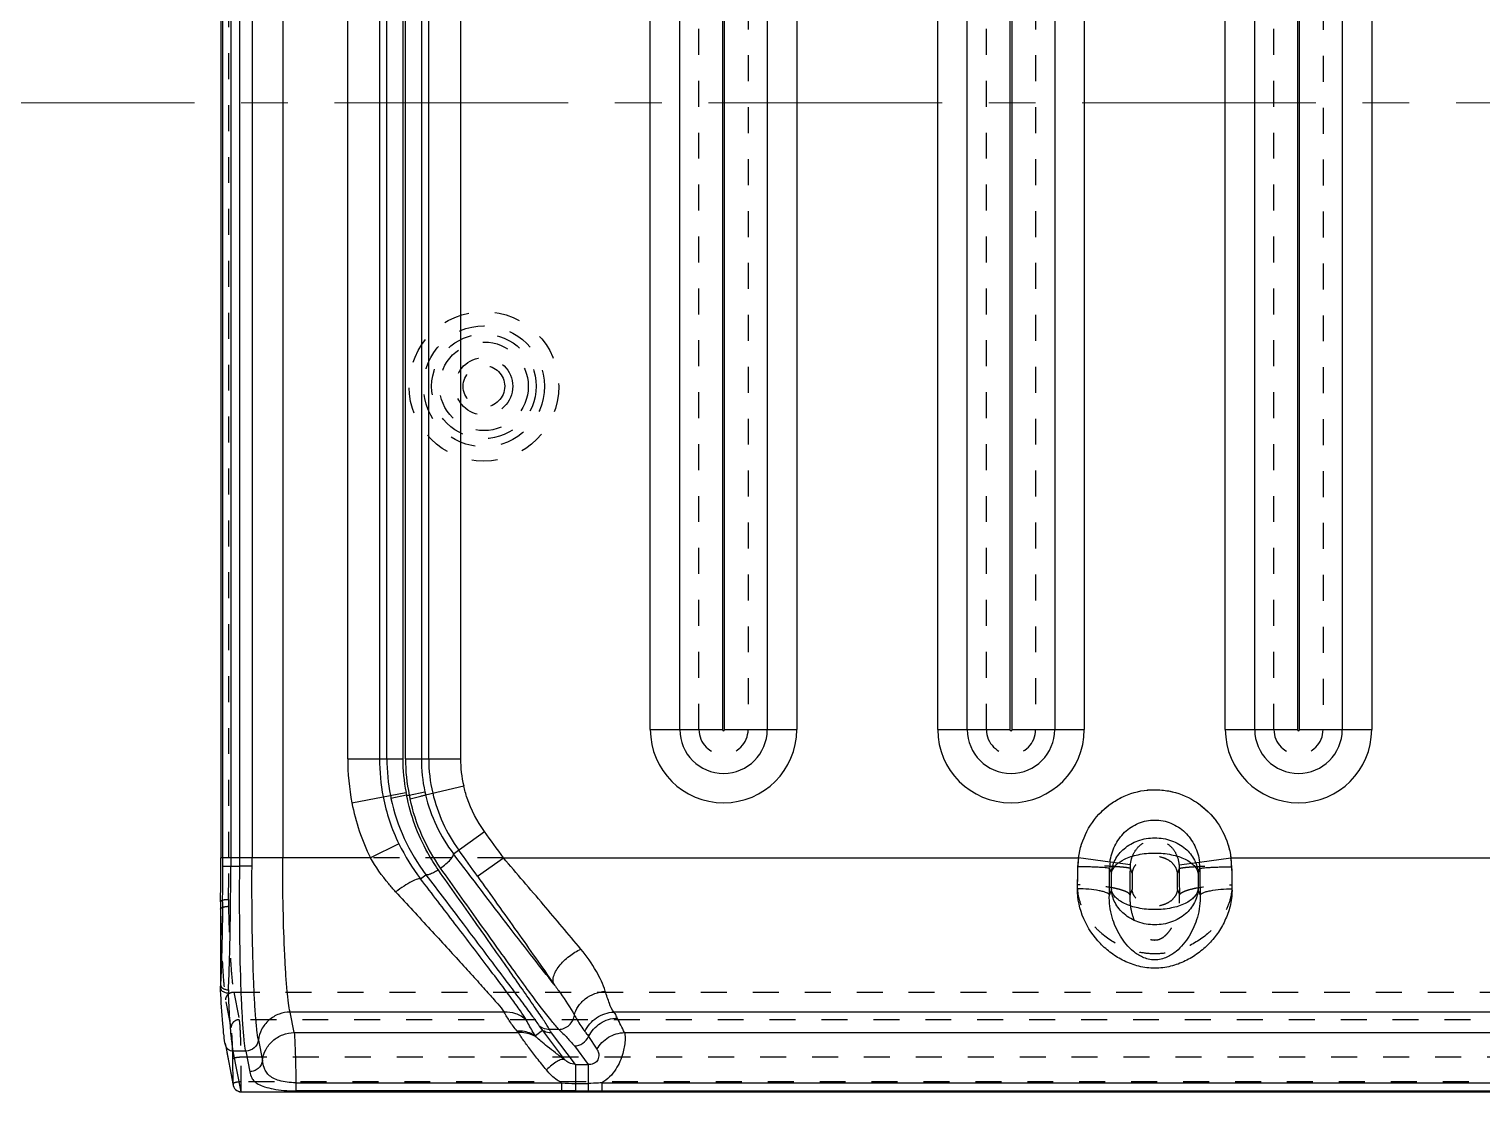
# Model space of a CAD drawing. Header units: millimetres. Extents: x 1572 to 4063, y -10865 to -3081.
# Drawn here: x 2436.3 to 2527.8, y -3815.8 to -3748.9 of the extents above; entities that cross this region are included whole.
import ezdxf

# ---------------------------------------------------------------- set-up
doc = ezdxf.new("R2010")
doc.units = ezdxf.units.MM
doc.header["$LTSCALE"] = 16.335
doc.linetypes.add('CENTER', pattern=[0.6, 0.375, -0.075, 0.075, -0.075])
doc.linetypes.add('HIDDEN', pattern=[0.2, 0.1, -0.1])
doc.layers.get('0').update_dxf_attribs({"linetype": 'CONTINUOUS'})
doc.layers.add('DEFAULT_2', color=8, linetype='HIDDEN')
doc.layers.add('moldbase', color=7, linetype='CONTINUOUS', lineweight=20)

# ---------------------------------------------------------------- blocks, each defined once
blk = doc.blocks.new('256')
at = {"color": 7, "linetype": 'Continuous'}
for p, q in [((2828.332, -2994.267), (2496.273, -2994.267)), ((2828.332, -2994.284), (2496.273, -2994.284)), ((2807.3, -2994.337), (2518.963, -2994.336)), ((2805.642, -2994.841), (2518.963, -2994.841)), ((2805.642, -2994.841), (2805.642, -2994.335)), ((2806.487, -2995.997), (2806.487, -2994.338)), ((2807.3, -2994.805), (2806.487, -2994.805)), ((2807.3, -2995.997), (2807.3, -2994.338)), ((2808.167, -2994.336), (2824.888, -2994.335)), ((2808.167, -2994.841), (2808.167, -2994.335)), ((2824.888, -2994.841), (2808.167, -2994.841)), ((2824.888, -2994.841), (2824.888, -2994.335)), ((2828.332, -2994.284), (2828.332, -2994.267)), ((2828.332, -2994.284), (2828.83, -2996.834)), ((2829.323, -2997.223), (2828.825, -2994.673)), ((2828.044, -2996.834), (2827.79, -2995.539)), ((2807.3, -2995.997), (2806.487, -2995.997)), ((2807.363, -2997.161), (2806.487, -2995.997)), ((2807.3, -2995.997), (2808.793, -2997.98)), ((2809.365, -2998.14), (2807.975, -2996.295)), ((2827.245, -2997.536), (2826.992, -2996.243)), ((2828.044, -2996.834), (2828.83, -2996.834)), ((2806.465, -2997.755), (2805.944, -2996.961)), ((2809.737, -2997.706), (2809.819, -2997.798)), ((2804.208, -2998.003), (2520.396, -2998.003)), ((2808.339, -2998.202), (2808.937, -2998.202)), ((2809.365, -2998.14), (2809.819, -2997.798)), ((2824.996, -2998.003), (2810.881, -2998.003)), ((2810.963, -2998.095), (2810.881, -2998.003)), ((2824.996, -2998.003), (2825.249, -2999.295)), ((2519.72, -2999.295), (2804.885, -2999.295)), ((2811.783, -2999.295), (2825.249, -2999.295)), ((2829.622, -3000.652), (2829.63, -3000.811)), ((2829.629, -3006.236), (2829.632, -3000.925)), ((2829.498, -3006.227), (2829.5, -3005.991)), ((2829.5, -3005.991), (2829.503, -3005.801)), ((2767.987, -3006.669), (2768.111, -3007.002)), ((2773.574, -3007.002), (2773.698, -3006.669)), ((2768.111, -3008.043), (2768.111, -3007.002)), ((2773.574, -3007.002), (2773.574, -3008.043)), ((2813.459, -3007.841), (2811.828, -3009.003)), ((2817.04, -3007.677), (2816.707, -3007.941)), ((2768.028, -3008.737), (2766.05, -3009.003)), ((2768.111, -3008.043), (2768.005, -3008.327)), ((2773.68, -3008.327), (2773.574, -3008.043)), ((2773.657, -3008.737), (2775.635, -3009.003)), ((2827.646, -3008.474), (2828.417, -3008.483)), ((2829.486, -3008.483), (2828.415, -3008.483)), ((2828.984, -3159.126), (2828.984, -3008.483)), ((2829.486, -3008.482), (2829.486, -3159.126)), ((2766.05, -3009.003), (2739.455, -3009.003)), ((2811.828, -3009.003), (2775.635, -3009.003)), ((2814.97, -3009.25), (2813.023, -3010.664)), ((2818.403, -3009.882), (2820.202, -3009.003)), ((2820.202, -3009.003), (2828.414, -3009.003)), ((2825.718, -3157.066), (2825.718, -3009.003)), ((2827.644, -3157.066), (2827.644, -3009.003)), ((2828.415, -3009.003), (2828.414, -3157.066)), ((2829.607, -3159.369), (2829.607, -3009.003)), ((2816.729, -3012.966), (2814.329, -3013.528)), ((2817.751, -3012.948), (2816.772, -3013.157)), ((2817.923, -3012.948), (2817.751, -3012.948)), ((2817.923, -3012.948), (2818.902, -3012.74)), ((2821.361, -3012.463), (2817.958, -3013.123)), ((2817.993, -3015.241), (2814.527, -3015.241)), ((2814.527, -3155.76), (2814.527, -3015.241)), ((2816.53, -3015.241), (2816.53, -3155.76)), ((2816.992, -3155.76), (2816.992, -3015.241)), ((2817.993, -3015.241), (2817.993, -3155.76)), ((2821.628, -3015.241), (2818.162, -3015.241)), ((2818.162, -3155.76), (2818.162, -3015.241)), ((2819.163, -3015.241), (2819.163, -3155.76)), ((2819.625, -3155.76), (2819.625, -3015.241)), ((2821.628, -3015.241), (2821.628, -3155.76)), ((2757.191, -3160.785), (2757.191, -3017.07)), ((2761.731, -3017.07), (2757.191, -3017.07)), ((2759.044, -3160.785), (2759.044, -3017.07)), ((2761.731, -3017.07), (2761.731, -3160.785)), ((2766.404, -3017.07), (2761.864, -3017.07)), ((2761.864, -3160.785), (2761.864, -3017.07)), ((2764.551, -3017.07), (2764.551, -3160.785)), ((2766.404, -3017.07), (2766.404, -3160.785)), ((2779.821, -3017.07), (2775.281, -3017.07)), ((2775.281, -3160.785), (2775.281, -3017.07)), ((2777.134, -3160.785), (2777.134, -3017.07)), ((2779.821, -3017.07), (2779.821, -3160.785)), ((2784.494, -3017.07), (2779.954, -3017.07)), ((2779.954, -3160.785), (2779.954, -3017.07)), ((2782.641, -3017.07), (2782.641, -3160.785)), ((2784.494, -3017.07), (2784.494, -3160.785)), ((2797.911, -3017.07), (2793.371, -3017.07)), ((2793.371, -3160.785), (2793.371, -3017.07)), ((2795.224, -3160.785), (2795.224, -3017.07)), ((2797.911, -3017.07), (2797.911, -3160.785)), ((2802.584, -3017.07), (2798.044, -3017.07)), ((2798.044, -3160.785), (2798.044, -3017.07)), ((2800.731, -3017.07), (2800.731, -3160.785)), ((2802.584, -3017.07), (2802.584, -3160.785))]:
    blk.add_line(p, q, dxfattribs=at)
for centre, radius, start, end in [((2807.257, -3006.142), 11.337, 85.39681, 89.78543), ((2828.332, -2994.77), 0.502, 0, 90), ((2828.342, -2994.787), 0.502, 56.64017, 72.20245), ((2828.362, -2994.764), 0.472, 11.1302, 29.0482), ((2868.558, -2966.421), 71.681, 206.14107, 206.96072), ((2826.933, -3000.597), 2.197, 357.51004, 2.48678), ((2828.165, -3000.924), 1.467, 359.98255, 3.5112), ((2828.07, -3000.924), 1.563, 356.59741, 359.98146), ((2818.67, -3005.991), 10.963, 358.71518, 359.9703), ((2820.439, -3005.996), 9.193, 359.9976, 0.44252), ((2633.007, -3008.987), 135, 0.28019, 0.98399), ((2907.504, -3008.974), 133.826, 179.01293, 179.7229), ((3047.784, -3008.483), 218.298, 179.40789, 179.99981), ((2993.203, -3008.913), 163.596, 179.06249, 179.704), ((2673.048, -3008.979), 92.957, 0.33262, 1.18441), ((2869.453, -3008.99), 93.773, 178.81935, 179.66373), ((3003.89, -2872.104), 233.856, 215.48106, 215.97788), ((2806.605, -3015.647), 13.131, 26.04, 37.37044), ((2769.671, -3008.416), 3.668, 180.37393, 189.21476), ((2771.385, -3008.343), 3.38, 179.73133, 186.6939), ((2770.297, -3008.343), 3.383, 353.3084, 0.26563), ((2772.013, -3008.416), 3.669, 350.7869, 359.62442), ((2807.091, -3015.241), 12.073, 11.95335, 37.20214), ((2902.279, -3009), 74.635, 179.59609, 180.00196), ((2875.765, -3009.005), 47.351, 179.36804, 179.99751), ((3005.243, -3009.002), 175.636, 179.69532, 180.00032), ((3000.829, -2874.358), 232.057, 215.46624, 215.97127), ((2807.099, -3015.25), 9.897, 13.34366, 37.3167), ((2807.706, -3015.113), 13.909, 10.98039, 26.05663), ((2807.706, -3015.113), 11.908, 10.98315, 26.05702), ((2761.797, -3017.07), 4.606, 0, 180), ((2779.887, -3017.07), 4.606, 0, 180), ((2797.977, -3017.07), 4.606, 0, 180), ((2807.022, -3015.241), 9.507, 0, 13.19326), ((2807.67, -3015.103), 9.307, 12.06843, 13.27341), ((2807.022, -3015.241), 9.97, 0, 12.06832), ((2806.258, -3015.241), 11.72, 11.28513, 12.40988), ((2807.022, -3015.241), 10.971, 0, 12.06832), ((2807.741, -3015.102), 10.407, 10.96411, 11.94803), ((2807.022, -3015.241), 11.139, 0, 10.96428), ((2807.741, -3015.102), 11.408, 10.9641, 11.94803), ((2807.022, -3015.241), 12.14, 0, 10.96428), ((2807.022, -3015.241), 12.603, 0, 10.96428), ((2807.022, -3015.241), 14.605, 0, 10.96428), ((2807.022, -3015.241), 7.505, 0, 13.19326), ((2761.797, -3017.07), 2.753, 0.00013, 179.99987), ((2779.887, -3017.07), 2.753, 0.00013, 179.99987), ((2797.977, -3017.07), 2.753, 0.00013, 179.99987), ((2761.797, -3017.07), 0.0669, 0, 180), ((2779.887, -3017.07), 0.0669, 0, 180), ((2797.977, -3017.07), 0.0669, 0, 180)]:
    blk.add_arc(centre, radius, start, end, dxfattribs=at)
for points, knots in [([(2804.208, -2998.003), (2804.188, -2997.934), (2804.166, -2997.764), (2804.171, -2997.322), (2804.309, -2996.6), (2804.719, -2995.632), (2805.278, -2995.04), (2805.642, -2994.841)], [0, 0, 0, 0, 0.059213, 0.139858, 0.363279, 0.658559, 1, 1, 1, 1]), ([(2805.642, -2994.841), (2805.71, -2994.836), (2805.991, -2994.815), (2806.273, -2994.805), (2806.487, -2994.805)], [0, 0, 0, 0, 0.243927, 1, 1, 1, 1]), ([(2807.3, -2994.338), (2807.371, -2994.338), (2807.66, -2994.337), (2807.949, -2994.335), (2808.167, -2994.335)], [0, 0, 0, 0, 0.247802, 1, 1, 1, 1]), ([(2808.167, -2994.841), (2808.262, -2994.891), (2808.62, -2995.11), (2808.921, -2995.411), (2809.118, -2995.651)], [0, 0, 0, 0, 0.257092, 1, 1, 1, 1]), ([(2827.79, -2995.539), (2827.764, -2995.404), (2827.707, -2995.185), (2827.504, -2994.924), (2827.228, -2994.735), (2826.821, -2994.572), (2826.277, -2994.441), (2825.617, -2994.355), (2825.139, -2994.335), (2824.888, -2994.335)], [0, 0, 0, 0, 0.121887, 0.193811, 0.287037, 0.413492, 0.578792, 0.778982, 1, 1, 1, 1]), ([(2824.996, -2998.003), (2824.979, -2997.853), (2824.954, -2997.467), (2824.925, -2996.773), (2824.903, -2995.87), (2824.892, -2995.202), (2824.888, -2994.841)], [0, 0, 0, 0, 0.143138, 0.366728, 0.657954, 1, 1, 1, 1]), ([(2824.888, -2994.841), (2825.074, -2994.842), (2825.428, -2994.866), (2825.914, -2994.961), (2826.311, -2995.116), (2826.604, -2995.319), (2826.79, -2995.557), (2826.919, -2995.865), (2826.964, -2996.097), (2826.992, -2996.243)], [0, 0, 0, 0, 0.197141, 0.376138, 0.525286, 0.647267, 0.749844, 0.842079, 1, 1, 1, 1]), ([(2807.975, -2996.295), (2808.038, -2996.32), (2808.215, -2996.308), (2808.487, -2996.182), (2808.801, -2995.955), (2809.011, -2995.761), (2809.118, -2995.651)], [0, 0, 0, 0, 0.149395, 0.368805, 0.66138, 1, 1, 1, 1]), ([(2809.118, -2995.651), (2809.32, -2995.898), (2809.697, -2996.367), (2810.204, -2997.024), (2810.56, -2997.503), (2810.773, -2997.816), (2810.852, -2997.945), (2810.881, -2998.003)], [0, 0, 0, 0, 0.325483, 0.613633, 0.845934, 0.934352, 1, 1, 1, 1]), ([(2826.992, -2996.243), (2827.013, -2996.057), (2827.164, -2995.772), (2827.501, -2995.581), (2827.696, -2995.541), (2827.79, -2995.539)], [0, 0, 0, 0, 0.491101, 0.75191, 1, 1, 1, 1]), ([(2805.944, -2996.961), (2805.908, -2996.906), (2805.846, -2996.771), (2805.806, -2996.511), (2805.895, -2996.217), (2806.163, -2996.017), (2806.375, -2995.99), (2806.487, -2995.997)], [0, 0, 0, 0, 0.14143, 0.314631, 0.558508, 0.759277, 1, 1, 1, 1]), ([(2807.3, -2995.997), (2807.435, -2996.006), (2807.682, -2996.079), (2807.888, -2996.222), (2807.975, -2996.295)], [0, 0, 0, 0, 0.54691, 1, 1, 1, 1]), ([(2807.975, -2996.295), (2808.168, -2996.438), (2808.534, -2996.711), (2809.038, -2997.099), (2809.434, -2997.423), (2809.659, -2997.618), (2809.737, -2997.706)], [0, 0, 0, 0, 0.31924, 0.606627, 0.843573, 1, 1, 1, 1]), ([(2826.992, -2996.243), (2826.966, -2996.479), (2826.821, -2996.947), (2826.364, -2997.523), (2825.73, -2997.906), (2825.24, -2998), (2824.996, -2998.003)], [0, 0, 0, 0, 0.245959, 0.494982, 0.746925, 1, 1, 1, 1]), ([(2827.245, -2997.536), (2827.267, -2997.35), (2827.46, -2996.978), (2827.852, -2996.836), (2828.044, -2996.834)], [0, 0, 0, 0, 0.494723, 1, 1, 1, 1]), ([(2828.044, -2996.834), (2828.084, -2997.053), (2828.149, -2997.593), (2828.227, -2998.542), (2828.296, -2999.756), (2828.376, -3001.805), (2828.432, -3004.741), (2828.43, -3007.19), (2828.417, -3008.483)], [0, 0, 0, 0, 0.057405, 0.139726, 0.244856, 0.370119, 0.667382, 1, 1, 1, 1]), ([(2828.83, -2996.834), (2828.943, -2996.832), (2829.175, -2996.906), (2829.302, -2997.115), (2829.323, -2997.223)], [0, 0, 0, 0, 0.505581, 1, 1, 1, 1]), ([(2828.83, -2996.834), (2828.836, -2996.862), (2828.859, -2996.993), (2828.878, -2997.125), (2828.891, -2997.227)], [0, 0, 0, 0, 0.220098, 1, 1, 1, 1]), ([(2805.944, -2996.961), (2805.771, -2997.263), (2805.259, -2997.785), (2804.557, -2997.991), (2804.208, -2998.003)], [0, 0, 0, 0, 0.49909, 1, 1, 1, 1]), ([(2806.465, -2997.755), (2806.304, -2998.088), (2805.785, -2998.674), (2805.038, -2998.908), (2804.667, -2998.92)], [0, 0, 0, 0, 0.49879, 1, 1, 1, 1]), ([(2807.363, -2997.161), (2807.177, -2997.167), (2806.801, -2997.287), (2806.544, -2997.586), (2806.465, -2997.755)], [0, 0, 0, 0, 0.499436, 1, 1, 1, 1]), ([(2806.696, -2998.069), (2806.675, -2998.043), (2806.595, -2997.941), (2806.517, -2997.836), (2806.465, -2997.755)], [0, 0, 0, 0, 0.257616, 1, 1, 1, 1]), ([(2808.339, -2998.202), (2808.164, -2998.031), (2807.83, -2997.693), (2807.503, -2997.345), (2807.363, -2997.161)], [0, 0, 0, 0, 0.513713, 1, 1, 1, 1]), ([(2809.737, -2997.706), (2809.818, -2997.758), (2810.169, -2997.946), (2810.58, -2998.021), (2810.881, -2998.003)], [0, 0, 0, 0, 0.240852, 1, 1, 1, 1]), ([(2825.249, -2999.296), (2825.484, -2999.292), (2825.974, -2999.202), (2826.619, -2998.818), (2827.078, -2998.232), (2827.22, -2997.763), (2827.245, -2997.536)], [0, 0, 0, 0, 0.244351, 0.504917, 0.762479, 1, 1, 1, 1]), ([(2827.245, -2997.536), (2827.285, -2997.741), (2827.351, -2998.247), (2827.431, -2999.134), (2827.501, -3000.27), (2827.586, -3002.191), (2827.648, -3004.95), (2827.654, -3007.255), (2827.646, -3008.474)], [0, 0, 0, 0, 0.057371, 0.139355, 0.244111, 0.368947, 0.665954, 1, 1, 1, 1]), ([(2828.891, -2997.227), (2828.895, -2997.261), (2828.914, -2997.405), (2828.929, -2997.55), (2828.941, -2997.661)], [0, 0, 0, 0, 0.231016, 1, 1, 1, 1]), ([(2828.941, -2997.661), (2828.983, -2998.073), (2829.055, -2999.019), (2829.104, -2999.967), (2829.128, -3000.502)], [0, 0, 0, 0, 0.436291, 1, 1, 1, 1]), ([(2829.323, -2997.223), (2829.36, -2997.41), (2829.422, -2997.855), (2829.534, -2998.998), (2829.589, -2999.954), (2829.622, -3000.652)], [0, 0, 0, 0, 0.166497, 0.390591, 1, 1, 1, 1]), ([(2806.696, -2998.069), (2806.541, -2998.415), (2806.025, -2999.028), (2805.264, -2999.279), (2804.885, -2999.295)], [0, 0, 0, 0, 0.499588, 1, 1, 1, 1]), ([(2807.364, -2999.1), (2807.307, -2999.001), (2807.102, -2998.647), (2806.88, -2998.301), (2806.696, -2998.069)], [0, 0, 0, 0, 0.278439, 1, 1, 1, 1]), ([(2808.339, -2998.202), (2808.224, -2998.207), (2807.988, -2998.264), (2807.674, -2998.457), (2807.456, -2998.754), (2807.379, -2998.985), (2807.364, -2999.1)], [0, 0, 0, 0, 0.241704, 0.499278, 0.757295, 1, 1, 1, 1]), ([(2808.339, -2998.202), (2808.519, -2998.391), (2808.917, -2998.872), (2809.572, -2999.724), (2810.37, -3000.802), (2811.665, -3002.581), (2813.482, -3005.12), (2814.986, -3007.236), (2815.78, -3008.356)], [0, 0, 0, 0, 0.062178, 0.148549, 0.256129, 0.381547, 0.672885, 1, 1, 1, 1]), ([(2808.793, -2997.98), (2808.844, -2997.978), (2809.044, -2997.986), (2809.241, -2998.058), (2809.365, -2998.14)], [0, 0, 0, 0, 0.25337, 1, 1, 1, 1]), ([(2808.793, -2997.98), (2808.807, -2997.998), (2808.858, -2998.069), (2808.904, -2998.145), (2808.937, -2998.202)], [0, 0, 0, 0, 0.25545, 1, 1, 1, 1]), ([(2808.937, -2998.202), (2808.996, -2998.2), (2809.223, -2998.216), (2809.444, -2998.309), (2809.575, -2998.413)], [0, 0, 0, 0, 0.261149, 1, 1, 1, 1]), ([(2808.937, -2998.202), (2808.985, -2998.291), (2809.106, -2998.49), (2809.421, -2998.973), (2809.937, -2999.727), (2810.677, -3000.791), (2811.553, -3002.043), (2812.538, -3003.447), (2814.006, -3005.533), (2815.144, -3007.146), (2815.923, -3008.25)], [0, 0, 0, 0, 0.024773, 0.056982, 0.14137, 0.248694, 0.374798, 0.515976, 0.669013, 1, 1, 1, 1]), ([(2809.575, -2998.413), (2809.561, -2998.391), (2809.497, -2998.296), (2809.426, -2998.205), (2809.365, -2998.14)], [0, 0, 0, 0, 0.225866, 1, 1, 1, 1]), ([(2816.707, -3007.941), (2815.928, -3006.91), (2814.452, -3004.957), (2812.677, -3002.604), (2811.425, -3000.937), (2810.662, -2999.918), (2810.055, -2999.098), (2809.71, -2998.619), (2809.575, -2998.413)], [0, 0, 0, 0, 0.325776, 0.617022, 0.742925, 0.851174, 0.938091, 1, 1, 1, 1]), ([(2809.819, -2997.798), (2809.901, -2997.851), (2810.252, -2998.039), (2810.663, -2998.112), (2810.963, -2998.095)], [0, 0, 0, 0, 0.244961, 1, 1, 1, 1]), ([(2809.819, -2997.798), (2809.864, -2997.87), (2810.066, -2998.198), (2810.255, -2998.534), (2810.396, -2998.798)], [0, 0, 0, 0, 0.221177, 1, 1, 1, 1]), ([(2810.963, -2998.095), (2811.046, -2998.192), (2811.204, -2998.386), (2811.481, -2998.785), (2811.666, -2999.091), (2811.783, -2999.295)], [0, 0, 0, 0, 0.263337, 0.515115, 1, 1, 1, 1]), ([(2804.885, -2999.295), (2804.865, -2999.264), (2804.789, -2999.141), (2804.716, -2999.016), (2804.667, -2998.92)], [0, 0, 0, 0, 0.254093, 1, 1, 1, 1]), ([(2804.885, -2999.295), (2805.006, -2999.455), (2805.194, -2999.899), (2805.331, -3000.349), (2805.415, -3000.608)], [0, 0, 0, 0, 0.423225, 1, 1, 1, 1]), ([(2807.364, -2999.1), (2807.32, -2999.29), (2807.144, -2999.681), (2806.538, -3000.318), (2805.863, -3000.571), (2805.415, -3000.608)], [0, 0, 0, 0, 0.225824, 0.481512, 1, 1, 1, 1]), ([(2808.657, -3001.059), (2808.515, -3000.871), (2808.055, -3000.238), (2807.632, -2999.578), (2807.364, -2999.1)], [0, 0, 0, 0, 0.300297, 1, 1, 1, 1]), ([(2810.396, -2998.798), (2810.584, -2998.97), (2811.03, -2999.233), (2811.538, -2999.305), (2811.783, -2999.296)], [0, 0, 0, 0, 0.51002, 1, 1, 1, 1]), ([(2810.396, -2998.798), (2810.507, -2998.993), (2810.809, -2999.452), (2811.371, -3000.229), (2812.095, -3001.195), (2813.279, -3002.762), (2814.941, -3004.939), (2816.318, -3006.737), (2817.04, -3007.677)], [0, 0, 0, 0, 0.060798, 0.148291, 0.259318, 0.387335, 0.679423, 1, 1, 1, 1]), ([(2818.61, -3006.861), (2817.884, -3006.074), (2816.815, -3004.913), (2815.427, -3003.4), (2814.47, -3002.353), (2813.6, -3001.398), (2812.845, -3000.561), (2812.245, -2999.881), (2811.907, -2999.474), (2811.783, -2999.296)], [0, 0, 0, 0, 0.315298, 0.464365, 0.604482, 0.732684, 0.844816, 0.936037, 1, 1, 1, 1]), ([(2825.249, -2999.296), (2825.292, -2999.478), (2825.362, -2999.928), (2825.448, -3000.719), (2825.526, -3001.731), (2825.621, -3003.439), (2825.697, -3005.885), (2825.718, -3007.925), (2825.718, -3009.003)], [0, 0, 0, 0, 0.057742, 0.140194, 0.245444, 0.370674, 0.667675, 1, 1, 1, 1]), ([(2829.374, -3000.539), (2829.314, -3000.519), (2829.231, -3000.503), (2829.148, -3000.501), (2829.128, -3000.502)], [0, 0, 0, 0, 0.757795, 1, 1, 1, 1]), ([(2805.415, -3000.608), (2805.556, -3001.042), (2805.997, -3001.977), (2806.59, -3002.821), (2806.953, -3003.26)], [0, 0, 0, 0, 0.444521, 1, 1, 1, 1]), ([(2808.657, -3001.059), (2808.72, -3001.206), (2808.704, -3001.504), (2808.542, -3001.875), (2808.324, -3002.208), (2808.028, -3002.53), (2807.585, -3002.912), (2807.209, -3003.141), (2806.953, -3003.26)], [0, 0, 0, 0, 0.161523, 0.275361, 0.410219, 0.560347, 0.715462, 1, 1, 1, 1]), ([(2813.459, -3007.841), (2812.626, -3006.675), (2811.02, -3004.418), (2809.418, -3002.158), (2808.657, -3001.059)], [0, 0, 0, 0, 0.517387, 1, 1, 1, 1]), ([(2808.657, -3001.059), (2809.088, -3001.594), (2810.026, -3002.787), (2812.13, -3005.518), (2813.802, -3007.714), (2814.97, -3009.25)], [0, 0, 0, 0, 0.19937, 0.440305, 1, 1, 1, 1]), ([(2829.128, -3000.692), (2829.076, -3001.906), (2829.006, -3004.502), (2828.984, -3007.1), (2828.984, -3008.483)], [0, 0, 0, 0, 0.467529, 1, 1, 1, 1]), ([(2829.379, -3000.743), (2829.318, -3000.719), (2829.233, -3000.699), (2829.148, -3000.693), (2829.127, -3000.692)], [0, 0, 0, 0, 0.75885, 1, 1, 1, 1]), ([(2829.629, -3000.811), (2829.626, -3000.754), (2829.562, -3000.627), (2829.442, -3000.562), (2829.374, -3000.539)], [0, 0, 0, 0, 0.44171, 1, 1, 1, 1]), ([(2829.629, -3001.017), (2829.626, -3000.961), (2829.56, -3000.838), (2829.446, -3000.769), (2829.379, -3000.743)], [0, 0, 0, 0, 0.438042, 1, 1, 1, 1]), ([(2829.503, -3005.801), (2829.508, -3005.37), (2829.533, -3003.775), (2829.578, -3002.18), (2829.629, -3001.017)], [0, 0, 0, 0, 0.270541, 1, 1, 1, 1]), ([(2765.985, -3007.058), (2765.967, -3006.729), (2766.042, -3006.072), (2766.351, -3005.152), (2766.809, -3004.318), (2767.401, -3003.592), (2768.106, -3002.973), (2768.92, -3002.478), (2769.843, -3002.136), (2770.845, -3002.016), (2771.846, -3002.139), (2772.769, -3002.478), (2773.581, -3002.976), (2774.519, -3003.8), (2775.429, -3005.126), (2775.717, -3006.411), (2775.7, -3007.058)], [0, 0, 0, 0, 0.064368, 0.127443, 0.188847, 0.249393, 0.309889, 0.371283, 0.434886, 0.500823, 0.566701, 0.630217, 0.691569, 0.751973, 0.873459, 1, 1, 1, 1]), ([(2767.987, -3006.669), (2767.967, -3006.197), (2768.09, -3005.284), (2768.538, -3004.251), (2769.035, -3003.551), (2769.494, -3003.084), (2769.977, -3002.771), (2770.444, -3002.608), (2770.843, -3002.565), (2771.243, -3002.609), (2771.709, -3002.772), (2772.191, -3003.085), (2772.651, -3003.551), (2773.147, -3004.251), (2773.594, -3005.284), (2773.718, -3006.197), (2773.698, -3006.668)], [0, 0, 0, 0, 0.12985, 0.248581, 0.306374, 0.365029, 0.427855, 0.462684, 0.500134, 0.537466, 0.572322, 0.635064, 0.693713, 0.75148, 0.870189, 1, 1, 1, 1]), ([(2806.953, -3003.26), (2807.728, -3004.197), (2809.354, -3006.111), (2810.987, -3008.018), (2811.828, -3009.003)], [0, 0, 0, 0, 0.484214, 1, 1, 1, 1]), ([(2768.111, -3007.002), (2768.132, -3006.719), (2768.302, -3006.136), (2768.901, -3005.405), (2769.788, -3004.903), (2770.843, -3004.723), (2771.898, -3004.903), (2772.784, -3005.406), (2773.383, -3006.136), (2773.553, -3006.719), (2773.574, -3007.002)], [0, 0, 0, 0, 0.110676, 0.229792, 0.360536, 0.500154, 0.639715, 0.770405, 0.889403, 1, 1, 1, 1]), ([(2768.111, -3007.002), (2768.126, -3006.919), (2768.188, -3006.749), (2768.361, -3006.517), (2768.614, -3006.304), (2769.081, -3006.035), (2769.835, -3005.802), (2770.842, -3005.707), (2771.85, -3005.802), (2772.604, -3006.035), (2773.071, -3006.304), (2773.324, -3006.517), (2773.497, -3006.749), (2773.559, -3006.919), (2773.574, -3007.002)], [0, 0, 0, 0, 0.039448, 0.083322, 0.134243, 0.193267, 0.335189, 0.499998, 0.664808, 0.806731, 0.865756, 0.916676, 0.960549, 1, 1, 1, 1]), ([(2767.987, -3006.669), (2767.975, -3006.696), (2767.914, -3006.753), (2767.782, -3006.817), (2767.585, -3006.881), (2767.216, -3006.964), (2766.675, -3007.031), (2766.22, -3007.054), (2765.985, -3007.058)], [0, 0, 0, 0, 0.043733, 0.113324, 0.213382, 0.3418, 0.660153, 1, 1, 1, 1]), ([(2773.698, -3006.669), (2773.71, -3006.696), (2773.771, -3006.752), (2773.903, -3006.817), (2774.1, -3006.881), (2774.469, -3006.964), (2775.01, -3007.031), (2775.465, -3007.054), (2775.7, -3007.058)], [0, 0, 0, 0, 0.043739, 0.113335, 0.213397, 0.341816, 0.660165, 1, 1, 1, 1]), ([(2817.04, -3007.677), (2817.063, -3007.687), (2817.131, -3007.69), (2817.321, -3007.645), (2817.649, -3007.489), (2818.107, -3007.217), (2818.438, -3006.987), (2818.61, -3006.861)], [0, 0, 0, 0, 0.041672, 0.108182, 0.327535, 0.643292, 1, 1, 1, 1]), ([(2818.61, -3006.861), (2818.76, -3007.024), (2819.347, -3007.694), (2819.864, -3008.426), (2820.202, -3009.003)], [0, 0, 0, 0, 0.248785, 1, 1, 1, 1]), ([(2768.005, -3008.327), (2767.987, -3008.338), (2767.922, -3008.351), (2767.795, -3008.371), (2767.599, -3008.388), (2767.344, -3008.405), (2767.039, -3008.419), (2766.586, -3008.433), (2766.237, -3008.438), (2766.003, -3008.44)], [0, 0, 0, 0, 0.031814, 0.095915, 0.194362, 0.323862, 0.47882, 0.649762, 1, 1, 1, 1]), ([(2773.657, -3008.737), (2773.616, -3009.088), (2773.412, -3009.778), (2772.787, -3010.652), (2771.891, -3011.24), (2770.842, -3011.449), (2769.794, -3011.24), (2768.898, -3010.652), (2768.273, -3009.778), (2768.069, -3009.088), (2768.028, -3008.737)], [0, 0, 0, 0, 0.126173, 0.251595, 0.376163, 0.499998, 0.623832, 0.748401, 0.873823, 1, 1, 1, 1]), ([(2773.574, -3008.043), (2773.553, -3008.325), (2773.383, -3008.909), (2772.784, -3009.64), (2771.897, -3010.142), (2770.841, -3010.322), (2769.786, -3010.141), (2768.9, -3009.639), (2768.301, -3008.908), (2768.132, -3008.325), (2768.111, -3008.043)], [0, 0, 0, 0, 0.11065, 0.229762, 0.360506, 0.50015, 0.639728, 0.770422, 0.88942, 1, 1, 1, 1]), ([(2773.574, -3008.043), (2773.505, -3008.436), (2772.985, -3008.837), (2772.344, -3009.088), (2771.706, -3009.257), (2770.843, -3009.337), (2769.978, -3009.257), (2769.344, -3009.09), (2768.944, -3008.93), (2768.615, -3008.741), (2768.362, -3008.528), (2768.187, -3008.296), (2768.125, -3008.125), (2768.111, -3008.043)], [0, 0, 0, 0, 0.188091, 0.255775, 0.331069, 0.496701, 0.662365, 0.737659, 0.805411, 0.864789, 0.916092, 0.960398, 1, 1, 1, 1]), ([(2773.68, -3008.327), (2773.698, -3008.338), (2773.763, -3008.351), (2773.89, -3008.371), (2774.085, -3008.388), (2774.341, -3008.405), (2774.646, -3008.419), (2775.098, -3008.433), (2775.447, -3008.438), (2775.682, -3008.44)], [0, 0, 0, 0, 0.031804, 0.095882, 0.194302, 0.32378, 0.478732, 0.649686, 1, 1, 1, 1]), ([(2815.78, -3008.356), (2815.664, -3008.436), (2815.447, -3008.603), (2815.179, -3008.86), (2815.015, -3009.066), (2814.957, -3009.207), (2814.97, -3009.25)], [0, 0, 0, 0, 0.343114, 0.667371, 0.891264, 1, 1, 1, 1]), ([(2815.78, -3008.356), (2816.239, -3009.002), (2817.032, -3010.404), (2817.53, -3011.935), (2817.704, -3012.722)], [0, 0, 0, 0, 0.495521, 1, 1, 1, 1]), ([(2815.923, -3008.25), (2816.003, -3008.195), (2816.159, -3008.097), (2816.385, -3007.983), (2816.562, -3007.925), (2816.675, -3007.92), (2816.707, -3007.941)], [0, 0, 0, 0, 0.337161, 0.642641, 0.86776, 1, 1, 1, 1]), ([(2815.923, -3008.25), (2816.165, -3008.594), (2817.074, -3010.043), (2817.673, -3011.684), (2817.923, -3012.948)], [0, 0, 0, 0, 0.246144, 1, 1, 1, 1]), ([(2775.635, -3009.003), (2775.557, -3009.58), (2775.199, -3010.716), (2774.114, -3012.128), (2772.597, -3013.069), (2770.842, -3013.402), (2769.087, -3013.069), (2767.571, -3012.128), (2766.486, -3010.716), (2766.128, -3009.58), (2766.05, -3009.003)], [0, 0, 0, 0, 0.125044, 0.250045, 0.375041, 0.500023, 0.624999, 0.749987, 0.874971, 1, 1, 1, 1]), ([(2816.279, -3013.071), (2816.128, -3012.43), (2815.699, -3011.172), (2815.031, -3010.022), (2814.643, -3009.488)], [0, 0, 0, 0, 0.499602, 1, 1, 1, 1]), ([(2813.023, -3010.664), (2813.486, -3011.302), (2813.978, -3012.258), (2814.269, -3013.271), (2814.329, -3013.528)], [0, 0, 0, 0, 0.749191, 1, 1, 1, 1]), ([(2817.704, -3012.722), (2817.586, -3012.75), (2817.362, -3012.804), (2817.066, -3012.874), (2816.86, -3012.931), (2816.758, -3012.954), (2816.729, -3012.966)], [0, 0, 0, 0, 0.360405, 0.687896, 0.907134, 1, 1, 1, 1])]:
    blk.add_open_spline(points, degree=3, knots=knots, dxfattribs=at)
for points in [[(2828.496, -2994.309), (2828.443, -2994.292), (2828.387, -2994.284), (2828.332, -2994.284)], [(2828.774, -2994.535), (2828.737, -2994.469), (2828.682, -2994.41), (2828.618, -2994.368)]]:
    blk.add_open_spline(points, degree=3, dxfattribs=at)
at = {"layer": 'DEFAULT_2', "color": 8, "linetype": 'HIDDEN'}
for p, q in [((2496.262, -2994.9), (2828.343, -2994.9)), ((2828.332, -2994.284), (2828.343, -2996.469)), ((2828.834, -2994.77), (2828.825, -2994.673)), ((2828.834, -2994.77), (2828.856, -2996.34)), ((2829.232, -2996.755), (2828.834, -2994.77)), ((2828.343, -2996.469), (2496.262, -2996.469)), ((2829.332, -2997.319), (2829.323, -2997.223)), ((2829.324, -2997.226), (2829.332, -2997.319)), ((2828.96, -2998.329), (2829.301, -3000.072)), ((2496.147, -2998.814), (2828.458, -2998.814)), ((2828.799, -3000.557), (2828.458, -2998.814)), ((2828.799, -3000.557), (2495.806, -3000.557)), ((2829.629, -3000.834), (2829.621, -3000.653)), ((2829.629, -3000.834), (2829.63, -3000.811)), ((2829.629, -3000.834), (2829.632, -3000.925)), ((2769.413, -3007.002), (2769.288, -3006.669)), ((2772.396, -3006.669), (2772.272, -3007.002)), ((2769.413, -3007.002), (2769.413, -3008.043)), ((2772.272, -3008.043), (2772.272, -3007.002)), ((2769.314, -3008.564), (2768.028, -3008.737)), ((2769.307, -3008.327), (2769.413, -3008.043)), ((2772.272, -3008.043), (2772.378, -3008.327)), ((2772.371, -3008.564), (2773.657, -3008.737)), ((2811.828, -3009.003), (2820.202, -3009.003)), ((2828.414, -3009.003), (2829.607, -3009.003)), ((2829.105, -3009.003), (2829.105, -3159.369)), ((2760.248, -3072.546), (2760.248, -3017.07)), ((2763.347, -3017.07), (2763.347, -3074.738)), ((2778.338, -3160.785), (2778.338, -3017.07)), ((2781.437, -3017.07), (2781.437, -3160.785)), ((2796.428, -3160.785), (2796.428, -3017.07)), ((2799.527, -3017.07), (2799.527, -3160.785))]:
    blk.add_line(p, q, dxfattribs=at)
for radius in [4.709, 3.806, 3.291, 2.789, 1.809, 1.306]:
    blk.add_circle((2813.052, -3038.677), radius, dxfattribs=at)
for centre, radius, start, end in [((2821.477, -3005.986), 8.155, 0.43152, 1.47758), ((2634.299, -3008.987), 135.009, 0.28022, 0.98397), ((2906.285, -3008.975), 133.909, 179.01322, 179.72275), ((2982.117, -3008.993), 153.011, 179.02401, 180.00371), ((2695.029, -3008.992), 70.976, 0.38591, 1.35715), ((2846.051, -3008.982), 70.371, 178.63871, 179.61754), ((2768.787, -3008.492), 2.784, 180.4443, 190.57538), ((2772.893, -3008.491), 2.789, 349.43008, 359.56365), ((2761.797, -3017.07), 1.549, 0.00137, 179.99863), ((2779.887, -3017.07), 1.549, 0.00137, 179.99863), ((2797.977, -3017.07), 1.549, 0.00137, 179.99863), ((2736.672, -3087.922), 27.261, 0, 90)]:
    blk.add_arc(centre, radius, start, end, dxfattribs=at)
for points, knots in [([(2828.332, -2994.9), (2828.394, -2994.899), (2828.51, -2994.893), (2828.666, -2994.866), (2828.772, -2994.833), (2828.829, -2994.791), (2828.834, -2994.77)], [0, 0, 0, 0, 0.350842, 0.65528, 0.876112, 1, 1, 1, 1]), ([(2828.856, -2996.339), (2828.851, -2996.361), (2828.794, -2996.402), (2828.687, -2996.435), (2828.532, -2996.462), (2828.416, -2996.468), (2828.354, -2996.469)], [0, 0, 0, 0, 0.124237, 0.345349, 0.650227, 1, 1, 1, 1]), ([(2828.458, -2998.814), (2828.44, -2998.705), (2828.416, -2998.418), (2828.387, -2997.903), (2828.366, -2997.232), (2828.357, -2996.736), (2828.354, -2996.469)], [0, 0, 0, 0, 0.141816, 0.366554, 0.659449, 1, 1, 1, 1]), ([(2828.856, -2996.34), (2828.859, -2996.566), (2828.868, -2996.986), (2828.889, -2997.556), (2828.918, -2997.993), (2828.942, -2998.236), (2828.96, -2998.329)], [0, 0, 0, 0, 0.340422, 0.633237, 0.857991, 1, 1, 1, 1]), ([(2828.458, -2998.814), (2828.585, -2998.813), (2828.845, -2998.711), (2828.958, -2998.453), (2828.96, -2998.329)], [0, 0, 0, 0, 0.50611, 1, 1, 1, 1]), ([(2829.301, -3000.072), (2829.299, -3000.196), (2829.186, -3000.454), (2828.926, -3000.556), (2828.799, -3000.557)], [0, 0, 0, 0, 0.49421, 1, 1, 1, 1]), ([(2829.629, -3005.776), (2829.617, -3005.125), (2829.585, -3003.919), (2829.514, -3002.29), (2829.438, -3001.155), (2829.363, -3000.458), (2829.323, -3000.187), (2829.301, -3000.072)], [0, 0, 0, 0, 0.341823, 0.632594, 0.856055, 0.938538, 1, 1, 1, 1]), ([(2829.127, -3005.951), (2829.115, -3005.335), (2829.083, -3004.196), (2829.012, -3002.655), (2828.936, -3001.581), (2828.861, -3000.923), (2828.821, -3000.666), (2828.799, -3000.557)], [0, 0, 0, 0, 0.341742, 0.632438, 0.85588, 0.938423, 1, 1, 1, 1]), ([(2765.985, -3007.311), (2765.979, -3007.005), (2766.054, -3006.397), (2766.391, -3005.559), (2766.892, -3004.827), (2767.715, -3003.992), (2768.748, -3003.367), (2769.908, -3003.021), (2770.844, -3002.93), (2771.779, -3003.021), (2772.938, -3003.368), (2773.971, -3003.991), (2774.792, -3004.828), (2775.293, -3005.558), (2775.631, -3006.397), (2775.705, -3007.005), (2775.7, -3007.311)], [0, 0, 0, 0, 0.063855, 0.126208, 0.187385, 0.248, 0.370473, 0.43446, 0.500056, 0.565726, 0.629587, 0.752008, 0.812602, 0.873796, 0.936135, 1, 1, 1, 1]), ([(2772.396, -3006.669), (2772.421, -3006.368), (2772.377, -3005.787), (2772.169, -3005.11), (2771.933, -3004.626), (2771.742, -3004.346), (2771.548, -3004.144), (2771.375, -3003.993), (2771.142, -3003.86), (2770.843, -3003.813), (2770.544, -3003.861), (2770.31, -3003.992), (2770.137, -3004.144), (2769.943, -3004.347), (2769.751, -3004.626), (2769.516, -3005.11), (2769.307, -3005.787), (2769.265, -3006.367), (2769.288, -3006.669)], [0, 0, 0, 0, 0.128604, 0.244179, 0.299751, 0.357117, 0.387487, 0.41892, 0.454992, 0.499855, 0.544931, 0.581161, 0.61254, 0.642801, 0.700259, 0.755803, 0.871383, 1, 1, 1, 1]), ([(2769.413, -3007.002), (2769.426, -3006.875), (2769.519, -3006.608), (2769.817, -3006.265), (2770.279, -3006.021), (2770.843, -3005.926), (2771.407, -3006.022), (2771.869, -3006.265), (2772.166, -3006.608), (2772.258, -3006.875), (2772.272, -3007.002)], [0, 0, 0, 0, 0.100106, 0.213678, 0.347388, 0.50016, 0.652817, 0.786402, 0.899953, 1, 1, 1, 1]), ([(2829.629, -3005.776), (2829.626, -3005.802), (2829.573, -3005.857), (2829.46, -3005.907), (2829.303, -3005.941), (2829.187, -3005.95), (2829.128, -3005.951)], [0, 0, 0, 0, 0.141765, 0.37081, 0.676944, 1, 1, 1, 1]), ([(2769.288, -3006.669), (2769.268, -3006.714), (2769.168, -3006.807), (2768.95, -3006.914), (2768.625, -3007.019), (2768.016, -3007.156), (2767.123, -3007.266), (2766.372, -3007.304), (2765.985, -3007.311)], [0, 0, 0, 0, 0.043738, 0.113333, 0.213394, 0.341814, 0.660164, 1, 1, 1, 1]), ([(2772.396, -3006.669), (2772.416, -3006.714), (2772.516, -3006.807), (2772.735, -3006.914), (2773.06, -3007.019), (2773.669, -3007.156), (2774.562, -3007.266), (2775.313, -3007.304), (2775.7, -3007.31)], [0, 0, 0, 0, 0.043752, 0.113375, 0.213469, 0.341916, 0.660261, 1, 1, 1, 1]), ([(2829.629, -3006.236), (2829.633, -3006.26), (2829.601, -3006.3), (2829.547, -3006.326), (2829.461, -3006.358), (2829.32, -3006.382), (2829.197, -3006.388), (2829.128, -3006.387)], [0, 0, 0, 0, 0.128845, 0.223872, 0.334714, 0.623293, 1, 1, 1, 1]), ([(2769.307, -3008.327), (2769.295, -3008.334), (2769.262, -3008.346), (2769.159, -3008.371), (2768.959, -3008.399), (2768.638, -3008.429), (2768.216, -3008.456), (2767.713, -3008.479), (2766.966, -3008.503), (2766.39, -3008.511), (2766.003, -3008.513)], [0, 0, 0, 0, 0.01218, 0.03189, 0.095962, 0.194374, 0.323841, 0.478779, 0.649718, 1, 1, 1, 1]), ([(2772.371, -3008.564), (2772.355, -3008.756), (2772.263, -3009.141), (2771.954, -3009.658), (2771.463, -3010.039), (2770.843, -3010.186), (2770.224, -3010.039), (2769.731, -3009.66), (2769.423, -3009.142), (2769.33, -3008.756), (2769.314, -3008.564)], [0, 0, 0, 0, 0.121093, 0.243929, 0.37047, 0.499825, 0.629281, 0.755816, 0.878844, 1, 1, 1, 1]), ([(2769.413, -3008.043), (2769.426, -3008.17), (2769.52, -3008.436), (2769.816, -3008.781), (2770.279, -3009.023), (2770.842, -3009.119), (2771.406, -3009.023), (2771.868, -3008.781), (2772.165, -3008.436), (2772.258, -3008.17), (2772.272, -3008.043)], [0, 0, 0, 0, 0.100084, 0.213868, 0.34749, 0.500002, 0.652512, 0.786132, 0.899916, 1, 1, 1, 1]), ([(2772.378, -3008.327), (2772.389, -3008.334), (2772.423, -3008.346), (2772.526, -3008.371), (2772.726, -3008.398), (2773.047, -3008.429), (2773.47, -3008.456), (2773.972, -3008.479), (2774.719, -3008.503), (2775.295, -3008.511), (2775.682, -3008.513)], [0, 0, 0, 0, 0.012184, 0.0319, 0.095995, 0.194433, 0.323921, 0.478865, 0.649792, 1, 1, 1, 1]), ([(2775.635, -3009.003), (2775.557, -3009.58), (2775.198, -3010.716), (2774.114, -3012.129), (2772.597, -3013.07), (2770.842, -3013.402), (2769.087, -3013.069), (2767.571, -3012.128), (2766.487, -3010.716), (2766.128, -3009.58), (2766.05, -3009.003)], [0, 0, 0, 0, 0.125058, 0.250062, 0.375053, 0.500026, 0.624993, 0.749976, 0.874959, 1, 1, 1, 1])]:
    blk.add_open_spline(points, degree=3, knots=knots, dxfattribs=at)
for points in [[(2829.128, -3006.387), (2829.13, -3006.242), (2829.131, -3006.096), (2829.128, -3005.951)], [(2769.314, -3008.564), (2769.306, -3008.485), (2769.304, -3008.406), (2769.307, -3008.327)], [(2772.378, -3008.327), (2772.38, -3008.406), (2772.378, -3008.485), (2772.371, -3008.564)]]:
    blk.add_open_spline(points, degree=3, dxfattribs=at)

msp = doc.modelspace()

# ---------------------------------------------------------------- linework, layer by layer
at = {"layer": 'moldbase', "color": 1, "linetype": 'CENTER', "ltscale": 2.4}
msp.add_line((2940.706, -3753.566), (2290.706, -3753.566), dxfattribs=at)

# ---------------------------------------------------------------- block references
at = {"rotation": 180}
msp.add_blockref('256', (5278.008, -6810.089), dxfattribs=at)

doc.saveas('drawing.dxf')
